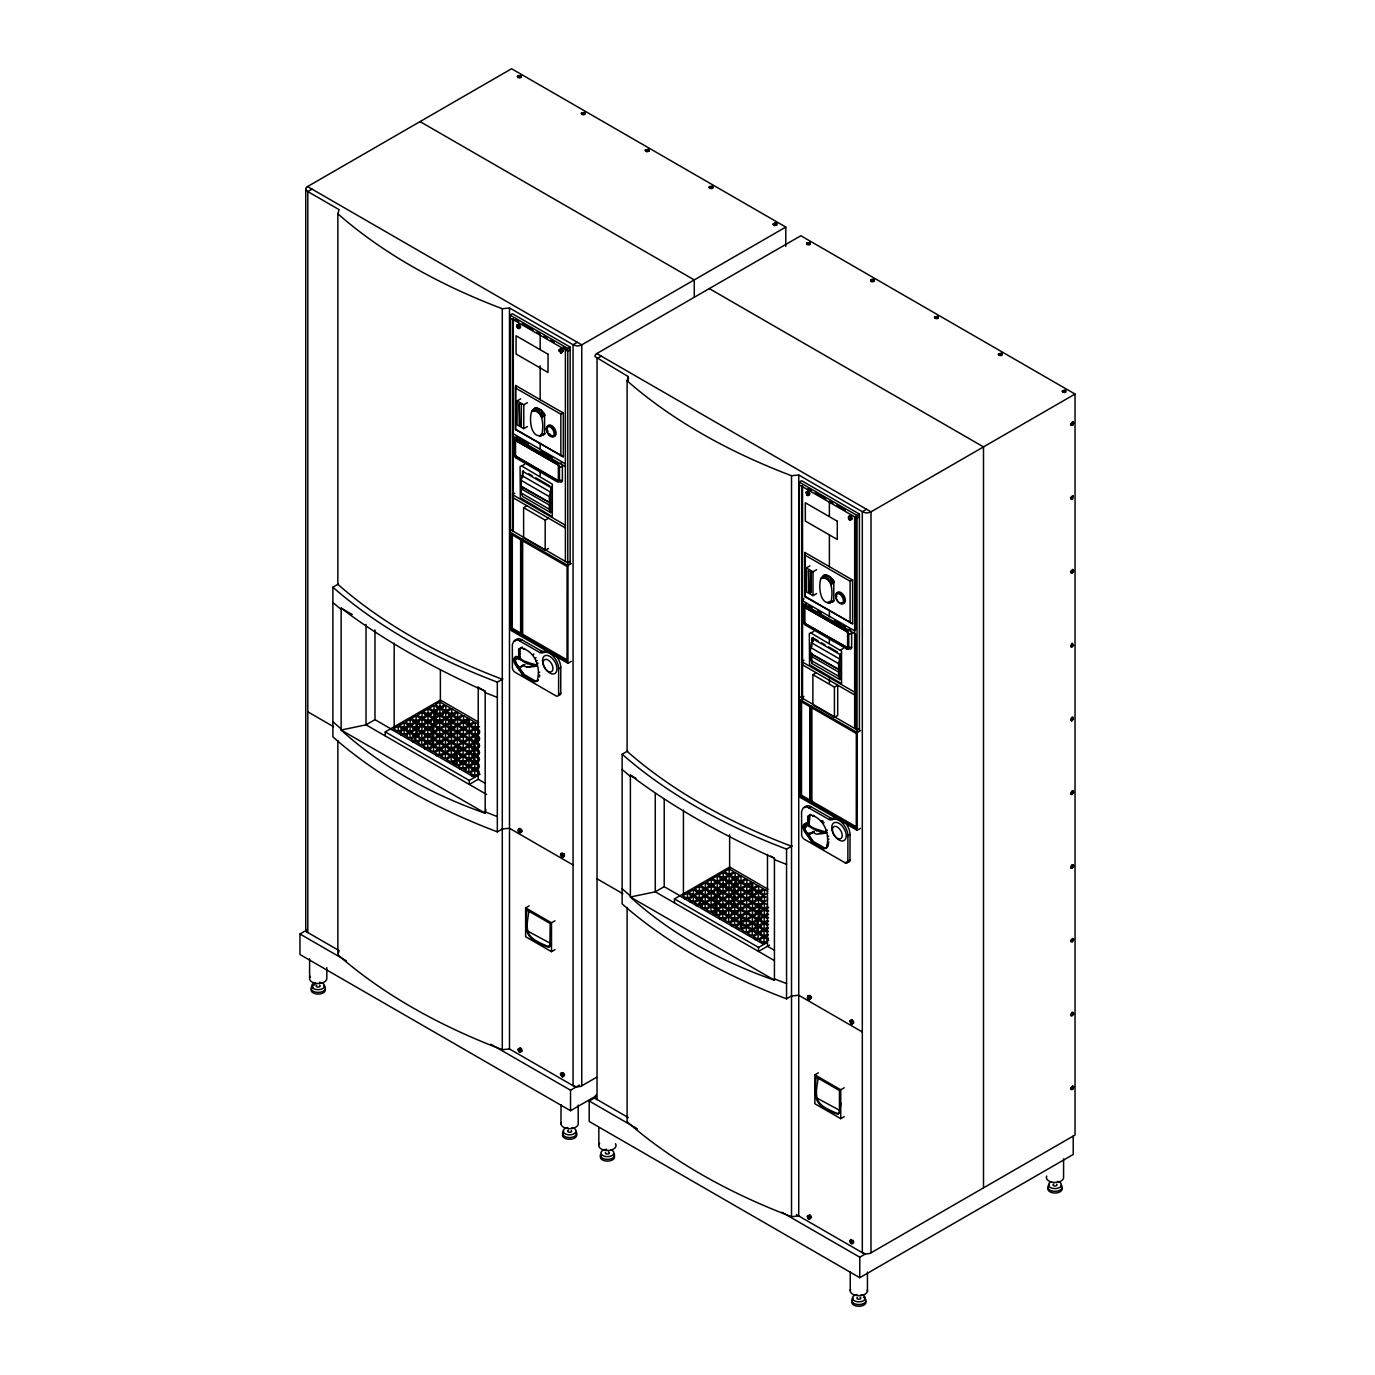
<?xml version="1.0" encoding="UTF-8"?>
<svg xmlns="http://www.w3.org/2000/svg" width="1375" height="1375" viewBox="0 0 1375 1375"><rect width="100%" height="100%" fill="white"/><g stroke="black" fill="none" stroke-linecap="round" stroke-linejoin="round"><path stroke-width="1.5" d="M510.159 532.125L510.108 629.922L567.927 663.3L571.278 661.375M511.002 628.925L511.036 534.153L567.084 566.5L567.033 661.289L511.002 628.925L512.256 628.203L512.308 533.414M567.927 663.3L567.978 565.503L510.022 532.194L510.022 315.098L512.394 313.723L570.161 347.084L570.161 564.18M799.391 699.119L799.339 796.916L857.175 830.294L860.527 828.369M800.233 795.919L800.284 701.13L801.539 700.408L801.487 795.197L800.233 795.919L856.281 828.283L857.536 827.544L811.886 801.195L810.631 801.917L810.631 707.111L811.886 706.389L811.886 801.195M856.281 828.283L856.333 733.494L857.587 732.772M857.175 830.294L857.227 732.497L799.253 699.188L799.253 482.092L801.642 480.717L859.409 514.061L859.409 731.173M515.522 388.025L515.642 385.498L563.355 413.05L563.355 456.809L515.522 429.619L515.522 388.025L560.862 414.202L563.355 413.05M804.753 555.002L804.891 552.492L852.603 580.027L852.603 623.803L804.753 596.612L804.753 555.002L850.111 581.195L852.603 580.027M529.1 910.68C524.837 933.316 526.453 937.578 548.058 946.43L549.089 946.687M818.331 1077.673C814.069 1100.309 815.702 1104.555 837.306 1113.423L838.32 1113.681M840.795 1102.853L839.884 1112.203M543.933 652.541A12.581 7.27 60 0 1 553.472 656.459A12.581 7.27 60 0 1 558.663 668.817L558.611 694.977A3.953 2.286 60 0 1 555.913 695.836L515.109 672.289A3.953 2.286 60 0 1 512.394 668.284L512.342 644.514L513.958 640.905A9.986 5.758 60 0 1 515.883 640.011L516.88 639.994A11.412 6.583 60 0 1 518.925 640.527L539.963 652.609L546.064 651.303A12.581 7.27 60 0 1 553.162 653.005M555.586 655.222A12.581 7.27 60 0 1 560.794 667.58L560.742 693.739A3.953 2.286 60 0 1 558.938 694.959M833.181 819.534A12.581 7.27 60 0 1 842.703 823.453A12.581 7.27 60 0 1 847.911 835.794L847.859 861.953A3.953 2.286 60 0 1 845.144 862.83L804.341 839.266A3.953 2.286 60 0 1 801.642 835.278L801.591 811.508L803.189 807.898A9.986 5.758 60 0 1 805.114 807.005L806.111 806.987A11.412 6.583 60 0 1 808.156 807.52L829.194 819.603L835.295 818.297A12.581 7.27 60 0 1 837.427 817.953M846.966 825.034A12.581 7.27 60 0 1 850.042 834.573L849.973 860.733A3.953 2.286 60 0 1 847.275 861.609L845.144 862.83M1070.678 424.961L1072.792 425.012L1073.634 422.83L1072.655 421.884L1070.523 424.033L1071.211 425.27L1071.503 423.173L1073.188 422.194M1071.898 499.331L1072.655 495.687L1070.523 497.819L1071.211 499.073L1071.503 496.977L1073.188 495.997L1072.792 498.816L1070.678 498.764M1070.678 572.567L1072.792 572.619L1073.634 570.436L1072.655 569.491L1070.523 571.622L1071.211 572.877L1071.503 570.78L1073.188 569.8M1073.48 645.356L1071.812 643.431L1070.678 646.37L1071.898 646.938L1073.48 645.356L1071.366 646.628M1071.366 720.431L1072.947 718.85L1071.812 717.234L1070.678 720.173L1071.898 720.741L1073.48 719.159L1072.655 717.097M1073.48 792.962L1073.188 791.209L1071.812 791.038L1070.678 793.977L1071.898 794.544L1073.48 792.962L1071.366 794.234M1073.48 866.766L1073.188 865.012L1071.812 864.841L1070.678 867.78L1071.898 868.347L1073.48 866.766L1070.678 867.78M1070.678 941.583L1072.947 940.259L1072.655 938.506L1070.523 940.637L1072.792 941.634L1073.634 939.452L1072.655 938.506M1073.48 1014.372L1073.188 1012.619L1071.812 1012.447L1070.678 1015.369L1071.898 1015.953L1073.48 1014.372L1070.678 1015.369M1070.678 1089.172L1072.792 1089.241L1073.634 1087.058L1072.655 1086.112L1070.523 1088.244L1071.211 1089.481L1071.503 1087.402L1073.188 1086.422M521.039 77.412L520.42 75.47L517.498 76.244L517.825 77.567L520.145 77.928L521.142 76.072M584.959 114.314L584.341 112.372L581.419 113.145L581.745 114.469L584.048 114.83L585.062 112.973M648.862 151.216L648.244 149.273L645.322 150.047L646.697 151.8L648.862 151.216L648.983 149.875M712.783 188.117L712.164 186.175L709.242 186.948L709.569 188.272L711.889 188.633L712.783 187.498L710.617 188.083L709.242 186.948M773.162 223.85L774.538 225.603L776.703 225.019L776.806 223.661L774.847 222.87L773.162 224.469L774.847 222.87M810.27 244.406L809.652 242.464L806.747 243.238L807.073 244.561L809.377 244.922L810.27 243.787L808.105 244.372L806.747 243.238M870.65 280.139L872.025 281.892L874.191 281.308L874.311 279.95L872.352 279.159L870.65 280.758L871.2 279.469M938.111 318.209L937.492 316.25L934.57 317.041L934.897 318.364L937.2 318.725L938.214 316.852M1002.014 355.111L1001.395 353.152L998.491 353.942L998.817 355.266L1001.12 355.627L1002.134 353.753M1066.055 390.655L1065.041 391.909L1062.394 390.844L1065.316 390.053L1065.041 392.528L1062.738 392.167L1062.394 390.844M1065.934 392.013L1064.095 390.483L1062.394 391.462M518.684 657.456L518.684 649.619L521.228 647.934C535.356 651.303 541.148 668.198 537.178 680.78L533.792 681.536L522.741 675.159L517.086 666.875A6.497 3.747 60 0 1 513.837 659.158A6.497 3.747 60 0 1 518.375 657.233L519.956 656.734L518.375 657.233M539.447 676.878L539.722 675.108L538.45 675.847M809.205 823.728L807.623 824.227A6.497 3.747 60 0 0 803.086 826.152A6.497 3.747 60 0 0 806.334 833.869L811.989 842.153L823.023 848.53L826.409 847.773C830.38 835.192 824.587 818.297 810.459 814.911L807.916 816.612L807.916 824.45L809.205 823.728L810.047 814.688M519.269 328.402L518.942 326.081L517.069 324.998L517.498 328.109L520.541 327.662M561.653 352.877L561.327 350.556L558.955 350.178L560.897 353.169L563.114 351.089L562.616 349.817L561.327 350.556M518.53 829.073L520.403 830.156L520.73 832.477L518.203 831.016L519.802 828.334M520.403 1049.778L519.956 1052.408L518.031 1049.417L519.802 1047.956L521.675 1049.039L520.403 1049.778L518.53 1048.695M560.914 853.548L562.788 854.631L563.114 856.952L560.588 855.491L562.186 852.809M561.859 1073.325L563.286 1075.542L562.358 1076.883L560.416 1073.892L563.131 1072.586L560.914 1073.17M808.5 495.378L808.173 493.075L806.3 491.992L806.747 495.103L808.5 495.378L809.961 493.608L808.672 494.347M850.902 519.853L850.575 517.533L848.702 516.45L849.131 519.578L852.173 519.114M807.761 996.067L810.133 998.439L809.205 999.762L807.434 998.009L807.761 996.067L809.978 995.466L811.422 997.7L809.205 999.762M807.761 1215.689L810.133 1218.061L809.205 1219.402L807.434 1217.631L807.761 1215.689L809.978 1215.105L811.422 1217.322L809.205 1219.402M852.036 1021.625L851.589 1024.237L849.664 1021.247L851.434 1019.803L853.308 1020.886L852.036 1021.625L850.163 1020.542M850.163 1240.164L852.036 1241.247L852.363 1243.567L849.836 1242.106L851.434 1239.425M485.925 809.273L485.186 813.192L481.181 811.817A550.98 392.494 -15.9 0 1 343.87 732.548L341.155 730.039L341.155 608.111L352.241 614.505M552.097 511.878L550.722 512.652L549.364 509.248L549.364 505.055L550.722 503.216L521.211 486.698L521.211 480.408L523.48 470.697M549.364 502.958L549.364 496.667L551.633 486.956M839.97 670.209L811.817 653.95L810.442 655.789L811.817 663.386L839.97 679.645L838.613 676.242L838.613 672.048L839.97 670.209L810.442 653.692L810.442 647.402L812.728 637.691M838.613 669.952L838.613 663.661L840.881 653.95M549.863 945.656L550.223 923.536L526.9 910.078C524.752 932.748 525.044 938.386 547.284 946.877L550.636 945.209L549.192 946.722M837.547 1114.128L839.214 1113.252L836.533 1113.87C814.275 1105.38 813.983 1099.742 816.148 1077.072L839.455 1090.53L839.455 1111.103L838.441 1113.698M305.869 929.345L305.783 929.655A5.173 2.991 0 0 0 305.886 930.669L307.811 932.542L307.811 191.572L305.886 189.698A5.173 2.991 0 0 1 305.783 188.684L306.35 187.567A7.339 4.228 0 0 1 307.312 186.708L511.586 68.75L785.795 227.064L785.795 246.4M502.288 679.267A571.914 330.189 0 0 1 337.855 584.341L337.855 213.795L339.109 209.636L307.811 191.572L312.022 189.131M337.855 213.795A571.914 330.189 0 0 0 502.288 308.722L509.489 308L509.489 1048.97L502.288 1049.692A571.914 330.189 0 0 1 337.855 954.766L339.109 950.606L305.147 931.012L299.956 934.003L299.956 954.508L570.522 1110.708L596.286 1095.841M627.103 380.789L628.341 376.63L595.117 356.692A5.173 2.991 0 0 1 595.031 355.678L595.598 354.561A7.339 4.228 0 0 1 596.561 353.702L800.834 235.744L1075.044 394.058L1075.044 1135.028L870.736 1252.969A7.339 4.228 0 0 1 869.241 1253.519L867.298 1253.845A5.173 2.991 0 0 1 865.562 1253.794L862.314 1252.677L862.314 511.706L798.738 474.994L791.519 475.716A571.914 330.189 0 0 1 627.103 380.789L627.103 751.334A571.914 330.189 0 0 0 791.519 846.261M513.992 441.031L514.645 439.003M803.241 608.025L803.894 605.498A3.558 2.062 60 0 1 804.753 604.278M521.933 666.067L524.184 664.572L521.847 666.325A4.812 2.767 60 0 1 517.739 665.913A4.812 2.767 60 0 1 515.47 660.172A4.812 2.767 60 0 1 518.925 658.952L520.214 658.23C525.491 664.641 551.152 665.311 527.02 667.202L522.913 665.311M523.205 665.328L523.119 665.586A4.812 2.767 60 0 1 520.919 666.359M811.181 833.061L811.095 833.319A4.812 2.767 60 0 1 806.97 832.906A4.812 2.767 60 0 1 804.702 827.166A4.812 2.767 60 0 1 808.173 825.945L809.445 825.206C814.722 831.634 840.383 832.305 816.269 834.195L812.9 832.253L811.181 833.061L814.172 831.514L812.9 832.253M812.453 832.322L812.367 832.58A4.812 2.767 60 0 1 809.205 832.906M515.522 429.619L515.642 385.498M804.753 596.612L804.891 552.492M516.364 439.622L557.116 463.152A3.386 1.959 60 0 1 559.47 466.795L559.47 480.82A3.386 1.959 60 0 1 557.116 481.748L516.364 458.219A3.386 1.959 60 0 1 513.992 454.575L513.992 440.55A3.386 1.959 60 0 1 516.364 439.622L517.138 437.542L528.292 443.988M805.595 606.616L846.364 630.145L849.166 629.234A3.558 2.062 60 0 1 851.641 633.067L851.641 647.797A3.558 2.062 60 0 1 849.166 648.759L846.364 648.742L805.595 625.212A3.386 1.959 60 0 1 803.241 621.569L803.241 607.544A3.386 1.959 60 0 1 805.595 606.616L806.369 604.519A3.558 2.062 60 0 0 805.509 604.209M1071.211 646.68L1072.655 643.294M1071.211 720.483L1071.503 718.386L1073.188 717.406M1071.211 794.286L1071.503 792.189L1073.188 791.209M1071.898 868.347L1071.503 865.992L1073.188 865.012M1071.898 942.15L1071.503 939.795L1073.188 938.816M1071.211 1015.678L1071.503 1013.598L1073.188 1012.619M519.956 656.734L519.956 648.88L522.5 647.195L521.228 647.934M514.938 641.438L516.072 639.684A9.986 5.758 60 0 1 517.997 638.791L518.994 638.773A11.412 6.583 60 0 1 521.039 639.306L542.077 651.389L546.064 651.303M513.992 454.094L514.645 452.719M803.241 621.087L803.894 619.712M531.627 411.709L534.634 408.375L536.8 407.997L541.028 409.956L544.569 414.098L544.569 434.242C530.973 441.753 528.791 419.478 531.627 411.709L534.634 408.375M541.458 435.566L541.853 434.878C543.452 427.505 544.156 409.527 532.039 411.022M820.875 578.703L823.883 575.352L826.048 574.991L830.259 576.95L833.8 581.092L833.8 601.236C820.222 608.747 818.022 586.455 820.875 578.703L823.883 575.352M830.706 602.559L831.102 601.872C832.7 594.498 833.405 576.52 821.27 578.016M1071.898 573.134L1073.48 571.553M1071.898 1089.756L1073.48 1088.175M804.512 807.727L805.32 806.678A9.986 5.758 60 0 1 807.245 805.784L808.242 805.767A11.412 6.583 60 0 1 810.288 806.3L831.325 818.366L835.295 818.297M516.364 458.219L517.138 457.067M805.595 625.212L806.369 624.061A3.558 2.062 60 0 1 805.509 623.391M522.569 477.52L522.569 471.23L550.722 487.489L550.722 512.652L522.569 496.409L521.211 492.989L521.211 488.795L522.569 486.956L550.722 503.216M517.498 76.862L519.183 75.883L521.142 76.691M581.419 113.764L583.103 112.784L585.062 113.575L582.794 114.28L581.419 113.145M645.322 150.666L647.023 149.686L648.983 150.477M709.242 187.567L709.775 186.295M806.747 243.856L807.28 242.584M934.57 317.659L936.255 316.68L938.214 317.47M998.491 354.561L1000.175 353.581L1002.134 354.372M532.658 410.764L535.288 408.1M821.889 577.758L824.536 575.077M533.139 410.73L535.803 408.066M822.37 577.723L825.034 575.059M534.084 410.678L536.8 407.997M823.333 577.672L826.048 574.991M535.391 410.97L538.175 408.323M824.639 577.964L827.423 575.3M536.405 681.502L538.45 680.058L537.178 680.78M536.748 411.503L539.602 408.873M825.98 578.497L828.85 575.867M538.089 412.534L541.028 409.956M827.337 579.528L830.259 576.95M539.395 413.755L542.403 411.228M828.644 580.731L831.634 578.222M540.358 414.906L543.4 412.448M829.606 581.9L832.648 579.442M540.839 415.491L543.916 413.067M830.07 582.484L833.147 580.061M541.458 416.47L544.569 414.098M830.706 583.464L833.8 581.092M541.853 417.622L544.981 415.302M831.102 584.616L834.23 582.295M517.498 76.244L518.873 77.378L521.039 76.794M645.322 150.047L646.697 151.181L648.862 150.597M517.069 324.998L518.341 324.259M516.57 325.703L517.842 324.964M517.997 325.136L519.286 324.397M516.742 326.941L518.014 326.202M518.942 326.081L520.214 325.342M519.441 327.353L520.712 326.614M517.997 328.402L519.286 327.662M518.495 328.694L519.784 327.955M559.453 349.473L560.725 348.734M558.955 350.178L560.227 349.439M773.489 225.173L776.703 225.019M560.398 349.611L561.67 348.872M559.127 351.416L560.416 350.677M577.294 342.272L573.066 344.712L509.489 308M561.825 351.828L563.114 351.089M510.022 315.098L567.789 348.442L570.161 347.084M560.897 353.169L562.169 352.43M570.161 349.834L567.789 351.209L510.022 317.848M785.795 227.064L581.487 345.005A7.339 4.228 0 0 1 579.992 345.555L578.067 345.881A5.173 2.991 0 0 1 576.314 345.83L573.066 344.712L573.066 1085.683L576.314 1086.8A5.173 2.991 0 0 0 578.067 1086.852L579.992 1086.525A7.339 4.228 0 0 0 581.487 1085.975L596.527 1077.312M527.381 426.577L523.772 428.656L517.086 424.806L517.086 400.933L520.695 398.853M519.217 403.562L519.905 424.222L521.331 425.855L519.217 424.634L519.217 403.562L522.036 404.405M601.27 356.125L597.042 358.566L597.042 1099.536L595.117 1097.662A5.173 2.991 0 0 1 595.031 1096.648L595.598 1095.531A7.339 4.228 0 0 1 596.011 1095.102M517.086 400.933L523.772 404.8L527.381 402.703M516.45 440.962L557.545 464.802A1.788 1.031 60 0 1 558.353 466.383L558.353 479.961A1.788 1.031 60 0 1 557.545 480.597L515.934 456.569A1.788 1.031 60 0 1 515.109 454.988L515.109 441.427A1.788 1.031 60 0 1 515.934 440.773L557.941 464.561A1.788 1.031 60 0 1 558.766 466.159L558.766 479.72A1.788 1.031 60 0 1 557.941 480.373L516.33 456.345A3.558 2.062 60 0 1 515.505 455.452M521.761 466.056L552.303 484.12L552.303 516.639L520.317 497.698L520.094 466.623L524.494 464.492M502.889 828.644L497.32 831.858A571.914 330.189 0 0 1 332.887 736.914L332.887 587.211L338.456 583.997M870.994 281.462L874.191 280.689L873.572 279.348M514.783 493.212L512.411 494.587L565.4 525.198M548.453 548.436L545.188 550.327L523.617 537.866L523.617 507.684L526.883 505.794M523.617 507.684L545.188 520.128L548.453 518.255M521.881 538.948L520.627 539.67L520.627 634.494L521.881 633.755L521.881 541.062M934.57 317.041L935.945 318.175L938.111 317.591M570.161 561.43L567.789 562.805L510.022 529.444M571.33 563.578L567.789 565.555L567.789 348.442M998.491 353.942L999.848 355.077L1002.014 354.492M522.655 634.202L521.4 634.941L521.4 540.117L522.655 539.395L522.655 634.202L566.466 659.502M392.442 729.747L374.98 719.658L366.025 724.831L341.155 730.039L485.186 813.192L485.186 691.264L477.795 687.002M519.561 640.836L521.692 639.616M518.994 648.88L521.452 647.419M518.684 649.619L519.956 648.88M518.684 652.025L519.956 651.286M523.342 649.155L524.614 648.416M518.684 654.483L519.956 653.744M385.241 735.917L385.241 731.895L440.378 700.064L478.741 722.219M398.234 726.12L393.525 728.836L398.234 731.569L402.944 728.836L398.234 726.12L398.234 730.142L401.363 731.947M404.198 722.683L399.489 725.398L404.198 728.114L408.908 725.398L404.198 722.683L404.198 726.705L401.053 728.509M410.145 719.245L405.436 721.961L410.145 724.677L414.855 721.961L410.145 719.245L410.145 723.25L407.017 725.072M416.109 715.808L411.4 718.523L416.109 721.239L420.819 718.523L416.109 715.808L416.109 719.812L412.981 721.634M422.073 712.353L417.364 715.086L422.073 717.802L426.783 715.086L422.073 712.353L422.073 716.375M428.037 708.916L423.328 711.631L428.037 714.347L432.747 711.631L428.037 708.916L428.037 712.938L424.892 714.742M434.002 705.478L429.292 708.194L434.002 710.909L438.711 708.194L434.002 705.478L434.002 709.483L437.13 711.305M439.966 702.041L435.256 704.756L439.966 707.472L444.675 704.756L439.966 702.041L439.966 706.045L443.094 707.867M806.3 491.992L807.589 491.253M805.802 492.697L807.091 491.958M807.245 492.13L808.517 491.391M808.173 493.075L809.462 492.336M436.82 707.867L439.966 706.045M806.747 495.103L808.019 494.364M807.245 495.395L808.517 494.656M807.744 495.687L809.016 494.948M532.658 654.827L533.93 654.087M404.113 729.523L399.403 732.239L404.113 734.955L408.822 732.239L404.113 729.523L404.113 733.545L400.984 735.35M410.077 726.086L405.367 728.802L410.077 731.517L414.786 728.802L410.077 726.086L410.077 730.091L406.931 731.912M416.041 722.648L411.331 725.364L416.041 728.08L420.75 725.364L416.041 722.648L416.041 726.653L419.186 728.475M417.295 721.909L422.005 719.194L426.714 721.909L422.005 724.642L417.295 721.909L417.295 725.931M427.969 715.756L423.259 718.472L427.969 721.188L432.678 718.472L427.969 715.756L427.969 719.778L431.097 721.583M433.916 712.319L429.206 715.034L433.916 717.75L438.625 715.034L433.916 712.319L433.916 716.323M435.17 711.597L439.88 708.881L444.589 711.597L439.88 714.312L435.17 711.597L435.17 715.602M445.844 705.427L441.134 708.159L445.844 710.875L450.553 708.159L445.844 705.427L445.844 709.448L442.698 711.253M539.963 652.609L542.077 651.389M517.086 666.875L518.358 666.136A6.497 3.747 60 0 1 516.192 656.322M541.2 652.953L543.314 651.733M517.395 667.322L518.684 666.6L524.013 674.42L535.064 680.797L537.677 680.78M542.695 652.884L544.809 651.664M412.895 728.475L416.041 726.653M424.823 721.583L427.969 719.778M436.752 714.708L439.88 712.886L443.025 714.708M518.152 668.233L519.423 667.494M534.806 658.419L536.078 657.68M523.652 665.259L524.941 664.52M518.925 658.952L527.003 663.609L528.275 662.888M332.887 587.211A571.914 330.189 0 0 0 497.32 682.138L502.889 678.923M414.717 735.642L410.008 732.927L405.298 735.642L410.008 738.358L414.717 735.642L414.717 739.664M415.972 729.489L411.262 732.205L415.972 734.92L420.681 732.205L415.972 729.489L415.972 733.494L412.827 735.316M417.209 728.75L421.919 726.034L426.628 728.75L421.919 731.483L417.209 728.75L417.209 732.772M432.592 725.312L427.883 722.597L423.173 725.312L427.883 728.028L432.592 725.312L432.592 729.334M433.847 719.159L429.137 721.875L433.847 724.591L438.556 721.875L433.847 719.159L433.847 723.164M435.102 718.438L439.811 715.722L444.52 718.438L439.811 721.153L435.102 718.438L435.102 722.442M450.484 715L445.775 712.267L441.066 715L445.775 717.716L450.484 715L450.484 719.005M451.739 708.83L447.03 711.545L451.739 714.261L456.448 711.545L451.739 708.83L451.739 712.852L448.594 714.656M519.028 669.814L520.3 669.075M535.923 661.152L537.195 660.413M527.02 667.202L531.97 666.119M520.627 672.341L521.898 671.602M424.755 728.423L427.883 726.619L431.028 728.423M436.666 721.548L439.811 719.727L442.956 721.548M536.852 663.902L538.123 663.162M521.589 673.87L522.861 673.131M527.003 663.609L535.992 665.809L537.264 665.07M415.886 736.312L411.177 739.045L415.886 741.761L420.595 739.045L415.886 736.312L415.886 740.334L419.031 742.156M421.85 732.875L417.141 735.591L421.85 738.323L426.559 735.591L421.85 732.875L421.85 736.897M432.523 732.153L427.814 729.438L423.105 732.153L427.814 734.869L432.523 732.153L432.523 736.175M433.778 726L429.069 728.716L433.778 731.431L438.488 728.716L433.778 726L433.778 730.005M439.742 722.562L435.033 725.278L439.742 727.994L444.452 725.278L439.742 722.562L439.742 726.567L436.597 728.389M450.398 721.823L445.689 719.108L440.98 721.823L445.689 724.556L450.398 721.823L450.398 725.845M451.653 715.67L446.944 718.386L451.653 721.102L456.362 718.386L451.653 715.67L451.653 719.692L448.525 721.497M457.617 712.233L452.908 714.948L457.617 717.664L462.327 714.948L457.617 712.233L457.617 716.238M522.741 675.159L524.013 674.42M412.758 742.156L415.886 740.334M424.669 735.264L427.814 733.459L430.959 735.264M421.781 739.716L417.072 742.431L421.781 745.164L426.491 742.431L421.781 739.716L421.781 743.738M432.455 738.994L427.745 736.278L423.036 738.994L427.745 741.709L432.455 738.994L432.455 743.016M433.692 732.841L428.983 735.556L433.692 738.272L438.402 735.556L433.692 732.841L433.692 736.845M439.656 729.403L434.947 732.119L439.656 734.834L444.366 732.119L439.656 729.403L439.656 733.408L436.528 735.23M450.33 728.664L445.62 725.948L440.911 728.664L445.62 731.397L450.33 728.664L450.33 732.686M451.584 722.511L446.875 725.227L451.584 727.942L456.294 725.227L451.584 722.511L451.584 726.533L454.73 728.337M457.548 719.073L452.839 721.789L457.548 724.505L462.258 721.789L457.548 719.073L457.548 723.078M468.205 718.352L463.512 715.636L458.803 718.352L463.512 721.067L468.205 718.352L468.205 722.356M538.45 672.908L539.722 672.169M424.6 742.105L427.745 740.3L430.873 742.105M448.439 728.337L451.584 726.533M533.792 681.536L535.064 680.797M427.659 743.119L422.95 745.834L427.659 748.55L432.369 745.834L427.659 743.119L427.659 747.141L424.531 748.945M433.623 739.681L428.914 742.397L433.623 745.112L438.333 742.397L433.623 739.681L433.623 743.686M439.587 736.227L434.878 738.959L439.587 741.675L444.297 738.959L439.587 736.227L439.587 740.248L436.442 742.07M445.552 732.789L440.842 735.505L445.552 738.237L450.261 735.505L445.552 732.789L445.552 736.811M451.516 729.352L446.806 732.067L451.516 734.783L456.225 732.067L451.516 729.352L451.516 733.373L448.37 735.178M457.463 725.914L452.753 728.63L457.463 731.345L462.172 728.63L457.463 725.914L457.463 729.919M463.427 722.477L458.717 725.192L463.427 727.908L468.136 725.192L463.427 722.477L463.427 726.481L466.572 728.303M469.391 719.022L464.681 721.738L469.391 724.47L474.1 721.738L469.391 719.022L469.391 723.044M535.012 681.845L536.284 681.106M558.663 668.817L560.794 667.58M433.555 746.522L428.845 749.238L433.555 751.953L438.264 749.238L433.555 746.522L433.555 750.527M439.519 743.067L434.809 745.8L439.519 748.516L444.228 745.8L439.519 743.067L439.519 747.089L436.373 748.911M445.466 739.63L440.756 742.345L445.466 745.078L450.175 742.345L445.466 739.63L445.466 743.652M451.43 736.192L446.72 738.908L451.43 741.623L456.139 738.908L451.43 736.192L451.43 740.214L448.302 742.019M457.394 732.755L452.684 735.47L457.394 738.186L462.103 735.47L457.394 732.755L457.394 736.759M463.358 729.3L458.648 732.033L463.358 734.748L468.067 732.033L463.358 729.3L463.358 733.322L460.212 735.144M469.322 725.862L464.613 728.578L469.322 731.311L474.031 728.578L469.322 725.862L469.322 729.884M478.414 724.23L475.269 722.425L470.559 725.141L475.269 727.856L478.414 726.052M472.141 728.252L475.269 726.447L478.414 728.252M439.433 749.908L434.723 752.641L439.433 755.356L444.142 752.641L439.433 749.908L439.433 753.93L436.305 755.734M445.397 746.47L440.687 749.186L445.397 751.919L450.106 749.186L445.397 746.47L445.397 750.492M451.361 743.033L446.652 745.748L451.361 748.464L456.07 745.748L451.361 743.033L451.361 747.055L448.216 748.859M457.325 739.595L452.616 742.311L457.325 745.027L462.034 742.311L457.325 739.595L457.325 743.6M463.289 736.141L458.58 738.873L463.289 741.589L467.981 738.873L463.289 736.141L463.289 740.163L460.144 741.984M469.236 732.703L464.527 735.419L469.236 738.152L473.945 735.419L469.236 732.703L469.236 736.725M475.2 729.266L470.491 731.981L475.2 734.697L479.909 731.981L475.2 729.266L475.2 733.288L472.055 735.092M479.6 726.722L476.455 728.544L479.6 730.348M848.702 516.45L849.973 515.728M848.203 517.172L850.919 515.866M848.375 518.409L849.647 517.67M850.575 517.533L851.847 516.794M866.542 509.266L862.314 511.706L865.562 512.823A5.173 2.991 0 0 0 867.298 512.875L869.241 512.548A7.339 4.228 0 0 0 870.736 511.998L1075.044 394.058M849.131 519.578L850.42 518.839M445.328 753.311L440.619 756.027L445.328 758.759L450.037 756.027L445.328 753.311L445.328 757.333M456.002 752.589L451.292 749.873L446.583 752.589L451.292 755.305L456.002 752.589L456.002 756.611M457.239 746.436L452.53 749.152L457.239 751.867L461.948 749.152L457.239 746.436L457.239 750.441M458.494 745.714L463.203 742.981L467.913 745.714L463.203 748.43L458.494 745.714L458.494 749.719M473.877 742.259L469.167 739.544L464.458 742.259L469.167 744.992L473.877 742.259L473.877 746.281M475.131 736.106L470.422 738.822L475.131 741.538L479.841 738.822L475.131 736.106L475.131 740.128L471.986 741.933M476.386 739.406L476.386 735.384L479.514 733.562M849.63 519.87L850.919 519.131M851.073 518.822L852.345 518.083M799.253 482.092L857.038 515.436L859.409 514.061M850.128 520.163L851.417 519.423M859.409 516.828L857.038 518.203L799.253 484.842M460.075 748.825L463.203 747.003L463.203 742.981M558.663 694.203L560.794 692.983M455.916 759.43L451.206 756.714L446.497 759.43L451.206 762.145L455.916 759.43L455.916 763.452M457.17 753.277L452.461 755.992L457.17 758.708L461.88 755.992L457.17 753.277L457.17 757.281M463.134 749.822L458.425 752.555L463.134 755.27L467.844 752.555L463.134 749.822L463.134 753.844L459.989 755.648M473.808 749.1L469.098 746.384L464.389 749.1L469.098 751.833L473.808 749.1L473.808 753.122M475.045 742.947L470.336 745.662L475.045 748.378L479.755 745.662L475.045 742.947L475.045 746.969L478.191 748.773M479.445 740.403L476.3 742.225L479.445 744.03M471.917 748.773L475.045 746.969M457.102 760.117L452.392 762.833L457.102 765.548L461.811 762.833L457.102 760.117L457.102 764.122M463.048 756.663L458.356 759.395L463.048 762.111L467.758 759.395L463.048 756.663L463.048 760.684L459.92 762.489M473.722 755.941L469.012 753.225L464.303 755.941L469.012 758.673L473.722 755.941L473.722 759.963M474.977 749.788L470.267 752.503L474.977 755.219L479.686 752.503L474.977 749.788L474.977 753.809L471.831 755.614M479.377 747.244L476.231 749.066L479.377 750.87M462.98 763.503L458.27 766.236L462.98 768.952L467.689 766.236L462.98 763.503L462.98 767.525L466.125 769.33M468.944 760.066L464.234 762.781L468.944 765.497L473.653 762.781L468.944 760.066L468.944 764.087M474.908 756.628L470.198 759.344L474.908 762.059L479.617 759.344L474.908 756.628L474.908 760.633L471.763 762.455M479.291 754.084L476.163 755.906L479.291 757.711M816.63 593.57L813.003 595.65L806.317 591.8L806.317 567.927L809.944 565.847M459.834 769.33L462.98 767.525M808.448 570.556L809.136 591.216L811.267 592.453L811.267 571.381L808.448 570.556L808.448 591.611L811.267 592.453M468.875 766.906L464.166 769.622L468.875 772.337L473.584 769.622L468.875 766.906L468.875 770.928M474.822 763.469L470.112 766.184L474.822 768.9L479.531 766.184L474.822 763.469L474.822 767.473L471.694 769.295M479.222 760.925L476.077 762.747L479.222 764.552M806.317 567.927L813.003 571.794L816.63 569.697M474.753 770.309L470.044 773.025L474.753 775.741L479.462 773.025L474.753 770.309L474.753 774.314L471.608 776.136M479.153 767.766L476.008 769.587L479.153 771.392M385.241 731.895L469.288 780.433L480.064 774.211M478.483 779.144L469.288 784.438L469.288 780.433M804.014 598.898L801.642 600.256L854.648 630.867M805.698 607.956L846.794 631.795A1.788 1.031 60 0 1 847.602 633.377L847.602 646.938A1.788 1.031 60 0 1 846.794 647.591L805.166 623.562A1.788 1.031 60 0 1 804.358 621.981L804.358 608.403A1.788 1.031 60 0 1 805.166 607.767L847.189 631.555A1.788 1.031 60 0 1 847.567 632.036M805.698 623.975L847.189 647.367A1.788 1.031 60 0 0 847.567 647.333M811.009 633.05L841.534 651.114L841.534 683.633L809.548 664.692L809.325 633.617L813.725 631.486M811.817 646.611L811.817 638.223L813.175 637.433L813.175 641.627M792.12 995.62L786.552 998.834A571.914 330.189 0 0 1 622.136 903.908L622.136 754.205L627.705 750.991M804.014 660.206L801.642 661.581L854.648 692.192M518.031 829.778L519.303 829.039M519.458 829.211L521.675 829.417L520.403 830.156M518.203 831.016L519.475 830.277M518.959 832.202L520.248 831.462M519.458 832.494L520.747 831.755M520.902 831.445L522.173 830.706M519.956 832.769L522.002 831.738M840.469 650.066L843.202 648.502M811.817 638.223L839.97 654.483L841.328 653.692M812.866 674.678L834.419 687.122L837.702 685.248L837.702 715.43L834.419 717.32L812.866 704.859L812.866 674.678L816.131 672.788M804.014 696.438L801.642 697.812L801.642 486.217M811.113 705.942L809.858 706.664L809.858 801.47L811.113 800.748L811.113 708.056M560.416 854.253L561.688 853.514M561.859 853.686L564.059 853.892L564.558 855.181L563.286 855.92M560.588 855.491L561.859 854.752M562.788 854.631L564.059 853.892M561.361 856.677L562.633 855.938M561.859 856.952L563.131 856.23M562.358 857.244L564.386 856.213M554.984 949.661L551.495 951.672L525.628 936.736L525.628 907.861L529.117 905.85M859.409 728.423L857.038 729.798L799.253 696.438M860.578 730.572L857.038 732.548L857.038 515.436M526.9 930.652L550.997 943.662L550.223 944.109M525.628 907.861L551.495 922.797L554.984 920.786M679.92 895.727L664.211 886.652L655.273 891.825L630.386 897.016L630.386 775.105L635.938 778.302M808.809 807.83L810.923 806.592M808.242 815.873L810.683 814.412M807.916 816.612L809.205 815.873M812.591 816.148L813.862 815.409M807.916 819.019L809.205 818.28M807.916 821.459L809.205 820.737M674.472 902.911L674.472 898.889L729.627 867.058L767.989 889.212M687.466 893.114L682.756 895.83L687.466 898.562L692.175 895.83L687.466 893.114L687.466 897.136L684.338 898.941M693.43 889.677L688.72 892.392L693.43 895.108L698.139 892.392L693.43 889.677L693.43 893.698L690.302 895.503M699.394 886.239L694.684 888.955L699.394 891.67L704.103 888.955L699.394 886.239L699.394 890.244L696.248 892.066M705.358 882.784L700.648 885.517L705.358 888.233L710.067 885.517L705.358 882.784L705.358 886.806M711.322 879.347L706.612 882.063L711.322 884.795L716.031 882.063L711.322 879.347L711.322 883.369L714.45 885.173M717.269 875.909L712.559 878.625L717.269 881.341L721.978 878.625L717.269 875.909L717.269 879.931M723.233 872.472L718.523 875.188L723.233 877.903L727.942 875.188L723.233 872.472L723.233 876.477L720.105 878.298M729.197 869.034L724.487 871.75L729.197 874.466L733.906 871.75L729.197 869.034L729.197 873.039M708.177 885.173L711.322 883.369M821.081 821.047L823.161 821.081L821.889 821.82M693.361 896.517L688.652 899.233L693.361 901.948L698.07 899.233L693.361 896.517L693.361 900.539L690.216 902.344M699.325 893.08L694.616 895.795L699.325 898.511L704.034 895.795L699.325 893.08L699.325 897.084L702.453 898.906M705.272 889.625L700.562 892.358L705.272 895.073L709.981 892.358L705.272 889.625L705.272 893.647M711.236 886.188L706.527 888.903L711.236 891.636L715.945 888.903L711.236 886.188L711.236 890.209L708.108 892.014M717.2 882.75L712.491 885.466L717.2 888.181L721.909 885.466L717.2 882.75L717.2 886.772M723.164 879.312L718.455 882.028L723.164 884.744L727.873 882.028L723.164 879.312L723.164 883.317L726.309 885.139M729.128 875.858L724.419 878.591L729.128 881.306L733.837 878.591L729.128 875.858L729.128 879.88L725.983 881.702M735.092 872.42L730.383 875.136L735.092 877.869L739.802 875.136L735.092 872.42L735.092 876.442L738.22 878.247M822.886 823.316L824.158 822.577M829.194 819.603L831.325 818.366M806.334 833.869L807.606 833.13L813.261 841.414L824.295 847.791L826.908 847.756L825.636 848.495M830.431 819.947L832.562 818.727M806.644 834.316L807.916 833.577M831.927 819.878L834.058 818.658M696.18 898.906L699.325 897.084M720.019 885.139L723.164 883.317M731.947 878.247L735.092 876.442M812.161 832.288L813.433 831.566M807.383 835.227L808.655 834.487M808.173 825.945L816.252 830.603L817.523 829.881M622.136 754.205A571.914 330.189 0 0 0 786.552 849.131L792.12 845.917M808.277 836.791L809.548 836.069M699.239 899.92L694.53 902.636L699.239 905.352L703.948 902.636L699.239 899.92L699.239 903.925L696.111 905.747M700.494 899.198L705.203 896.466L709.913 899.198L705.203 901.914L700.494 899.198L700.494 903.203M715.877 895.744L711.167 893.028L706.458 895.744L711.167 898.477L715.877 895.744L715.877 899.766M717.131 889.591L712.422 892.306L717.131 895.022L721.841 892.306L717.131 889.591L717.131 893.612M718.386 888.869L723.095 886.153L727.805 888.869L723.095 891.584L718.386 888.869L718.386 892.873M733.752 885.431L729.042 882.698L724.333 885.431L729.042 888.147L733.752 885.431L733.752 889.436M735.006 879.261L730.297 881.977L735.006 884.709L739.716 881.977L735.006 879.261L735.006 883.283L738.152 885.088M736.261 878.539L740.97 875.823L745.68 878.539L740.97 881.255L736.261 878.539L736.261 882.561M809.875 839.334L811.147 838.595M719.95 891.98L723.095 890.158L723.095 886.153M725.914 888.542L729.042 886.72L729.042 882.698M731.878 885.088L735.006 883.283M826.083 830.895L827.355 830.156M810.837 840.847L812.109 840.125M816.252 830.603L825.223 832.803L826.495 832.064M705.134 903.306L700.425 906.039L705.134 908.755L709.844 906.039L705.134 903.306L705.134 907.328M715.808 902.584L711.098 899.869L706.389 902.584L711.098 905.3L715.808 902.584L715.808 906.606M717.045 896.431L712.336 899.147L717.045 901.863L721.755 899.147L717.045 896.431L717.045 900.453M723.009 892.994L718.3 895.709L723.009 898.425L727.719 895.709L723.009 892.994L723.009 896.998L719.881 898.82M733.683 892.272L728.973 889.539L724.264 892.272L728.973 894.988L733.683 892.272L733.683 896.277M734.938 886.102L730.228 888.817L734.938 891.55L739.647 888.817L734.938 886.102L734.938 890.123L738.083 891.928M740.902 882.664L736.192 885.38L740.902 888.095L745.611 885.38L740.902 882.664L740.902 886.686M751.575 881.942L746.866 879.227L742.156 881.942L746.866 884.658L751.575 881.942L751.575 885.964M811.989 842.153L813.261 841.414M731.792 891.928L734.938 890.123M827.475 836.825L828.747 836.103M715.722 909.425L711.013 906.709L706.303 909.425L711.013 912.141L715.722 909.425L715.722 913.447M716.977 903.272L712.267 905.987L716.977 908.703L721.686 905.987L716.977 903.272L716.977 907.277M722.941 899.834L718.231 902.55L722.941 905.266L727.65 902.55L722.941 899.834L722.941 903.839L726.086 905.661M733.614 899.112L728.905 896.38L724.195 899.112L728.905 901.828L733.614 899.112L733.614 903.117M734.869 892.942L730.159 895.658L734.869 898.391L739.578 895.658L734.869 892.942L734.869 896.964L737.997 898.769M740.816 889.505L736.106 892.22L740.816 894.936L745.525 892.22L740.816 889.505L740.816 893.527M751.489 888.783L746.78 886.067L742.07 888.783L746.78 891.498L751.489 888.783L751.489 892.788M752.744 882.612L748.034 885.345L752.744 888.061L757.453 885.345L752.744 882.612L752.744 886.634M827.698 839.884L828.97 839.163M827.698 842.841L828.97 842.102M719.795 905.661L722.941 903.839M731.723 898.769L734.869 896.964M827.406 844.611L828.678 843.872M716.908 910.112L712.198 912.828L716.908 915.544L721.617 912.828L716.908 910.112L716.908 914.117M722.872 906.675L718.162 909.391L722.872 912.106L727.581 909.391L722.872 906.675L722.872 910.68L726 912.502M728.819 903.22L724.109 905.953L728.819 908.669L733.528 905.953L728.819 903.22L728.819 907.242M734.783 899.783L730.073 902.498L734.783 905.214L739.492 902.498L734.783 899.783L734.783 903.805L731.655 905.609M740.747 896.345L736.038 899.061L740.747 901.777L745.456 899.061L740.747 896.345L740.747 900.35M746.711 892.908L742.002 895.623L746.711 898.339L751.42 895.623L746.711 892.908L746.711 896.913L749.856 898.734M752.675 889.453L747.966 892.186L752.675 894.902L757.384 892.186L752.675 889.453L752.675 893.475M758.639 886.016L753.93 888.731L758.639 891.464L763.348 888.731L758.639 886.016L758.639 890.038L761.767 891.842M823.023 848.53L824.295 847.791M826.994 846.261L828.266 845.522L826.409 847.773M824.261 848.839L825.533 848.1M847.911 835.794L850.042 834.573M719.727 912.502L722.872 910.68M755.494 891.842L758.639 890.038M722.786 913.516L718.077 916.231L722.786 918.947L727.495 916.231L722.786 913.516L722.786 917.52L719.658 919.342M728.75 910.061L724.041 912.794L728.75 915.509L733.459 912.794L728.75 910.061L728.75 914.083M734.714 906.623L730.005 909.339L734.714 912.055L739.423 909.339L734.714 906.623L734.714 910.645L737.859 912.45M740.678 903.186L735.969 905.902L740.678 908.617L745.388 905.902L740.678 903.186L740.678 907.191M746.642 899.748L741.933 902.464L746.642 905.18L751.352 902.464L746.642 899.748L746.642 903.753M752.589 896.294L747.88 899.027L752.589 901.742L757.298 899.027L752.589 896.294L752.589 900.316M758.553 892.856L753.844 895.572L758.553 898.305L763.262 895.572L758.553 892.856L758.553 896.878L755.425 898.683M767.663 891.223L764.517 889.419L759.808 892.134L764.517 894.85L767.663 893.045M731.569 912.45L734.714 910.645M728.681 916.902L723.972 919.617L728.681 922.35L733.391 919.617L728.681 916.902L728.681 920.923M734.645 913.464L729.936 916.18L734.645 918.895L739.355 916.18L734.645 913.464L734.645 917.486L731.5 919.291M740.592 910.027L735.883 912.742L740.592 915.458L745.302 912.742L740.592 910.027L740.592 914.031M746.556 906.589L741.847 909.305L746.556 912.02L751.266 909.305L746.556 906.589L746.556 910.594M752.52 903.134L747.811 905.867L752.52 908.583L757.23 905.867L752.52 903.134L752.52 907.156M758.484 899.697L753.775 902.412L758.484 905.128L763.194 902.412L758.484 899.697L758.484 903.719L761.63 905.523M767.577 898.064L764.448 896.259L759.739 898.975L764.448 901.691L767.577 899.886M755.339 905.523L758.484 903.719M734.559 920.305L729.85 923.02L734.559 925.736L739.269 923.02L734.559 920.305L734.559 924.327L731.431 926.131M740.523 916.867L735.814 919.583L740.523 922.298L745.233 919.583L740.523 916.867L740.523 920.872M741.778 916.145L746.487 913.43L751.197 916.145L746.487 918.861L741.778 916.145L741.778 920.15M752.452 909.975L747.742 912.708L752.452 915.423L757.161 912.708L752.452 909.975L752.452 913.997M758.416 906.538L753.706 909.253L758.416 911.969L763.125 909.253L758.416 906.538L758.416 910.559L755.27 912.364M759.653 909.837L759.653 905.816L764.363 903.1L767.508 904.905M518.031 1049.417L519.303 1048.678M519.458 1048.85L520.747 1048.111M518.203 1050.638L519.475 1049.916M767.508 906.727L764.363 908.531L759.653 905.816M847.911 861.197L850.042 859.977M518.959 1051.823L520.248 1051.084M740.455 923.708L735.745 926.423L740.455 929.139L745.164 926.423L740.455 923.708L740.455 927.712M741.709 922.986L746.419 920.27L751.128 922.986L746.419 925.702L741.709 922.986L741.709 926.991M757.075 919.531L752.366 916.816L747.656 919.531L752.366 922.264L757.075 919.531L757.075 923.553M758.33 913.378L753.62 916.094L758.33 918.809L763.039 916.094L758.33 913.378L758.33 917.4L761.475 919.205M759.584 916.678L759.584 912.656L764.294 909.941L767.439 911.745M768.694 907.397L765.548 909.219L768.694 911.023M520.902 1051.067L522.173 1050.328M519.458 1052.116L520.747 1051.377M519.956 1052.408L522.002 1051.359M755.202 919.205L758.33 917.4M767.439 913.567L764.294 915.372L759.584 912.656M746.333 927.094L741.623 929.827L746.333 932.542L751.042 929.827L746.333 927.094L746.333 931.116M757.006 926.372L752.297 923.656L747.587 926.372L752.297 929.105L757.006 926.372L757.006 930.394M758.261 920.219L753.552 922.934L758.261 925.65L762.97 922.934L758.261 920.219L758.261 924.241L761.406 926.045M767.353 918.586L764.225 916.781L759.516 919.497L764.225 922.212L767.353 920.408M768.608 914.237L765.48 916.059L768.608 917.864M755.116 926.045L758.261 924.241M752.228 930.497L747.519 933.213L752.228 935.945L756.938 933.213L752.228 930.497L752.228 934.519M758.192 927.059L753.483 929.775L758.192 932.491L762.902 929.775L758.192 927.059L758.192 931.081L755.047 932.886M767.284 925.427L764.139 923.622L759.43 926.338L764.139 929.053L767.284 927.248M768.539 921.078L765.394 922.9L768.539 924.705M758.106 933.9L753.397 936.616L758.106 939.331L762.816 936.616L758.106 933.9L758.106 937.922L754.978 939.727M767.216 932.267L764.07 930.462L759.361 933.178L764.07 935.894L767.216 934.089M768.47 927.919L765.325 929.741L768.47 931.545M764.002 937.303L759.292 940.019L764.002 942.734L768.711 940.019L764.002 937.303L764.002 941.308M768.384 934.759L765.256 936.581L768.384 938.386M674.472 898.889L758.519 947.427L767.456 942.27M769.553 945.072L758.519 951.431L758.519 947.427M560.416 1073.892L561.688 1073.153M560.588 1075.112L561.859 1074.373M562.788 1074.253L564.059 1073.514L564.558 1074.803L563.286 1075.542M561.859 1076.591L563.131 1075.852M562.358 1076.883L564.386 1075.834M490.841 1044.209L570.522 1090.22L579.442 1085.064M1073.222 1136.025L1073.222 1154.467L859.77 1277.702L589.205 1121.484L589.205 1100.997L594.395 1097.989L628.341 1117.6M808.706 996.205L809.978 995.466M807.434 998.009L808.723 997.27M809.634 997.15L810.923 996.411M808.208 999.195L809.48 998.456M810.133 998.439L811.422 997.7M808.706 999.47L809.978 998.731M849.664 1021.247L850.936 1020.508M851.091 1020.68L852.363 1019.941M850.592 1023.67L851.864 1022.931M852.534 1022.897L853.806 1022.175M851.091 1023.945L852.363 1023.206M851.589 1024.237L853.634 1023.206M844.233 1116.655L840.744 1118.666L814.859 1103.73L814.859 1074.855L818.366 1072.844M816.148 1097.645L840.228 1110.656L839.455 1111.103M814.859 1074.855L840.744 1089.791L844.233 1087.78M807.263 1216.411L808.552 1215.672M808.706 1215.844L809.978 1215.105M809.634 1216.772L810.923 1216.033M808.208 1218.817L809.48 1218.078M810.133 1218.061L811.422 1217.322M808.706 1219.109L809.978 1218.37M849.664 1240.869L850.936 1240.147M851.091 1240.319L853.308 1240.508L852.036 1241.247M850.592 1243.292L851.864 1242.553M852.534 1242.536L853.806 1241.797M851.091 1243.584L852.363 1242.845M851.589 1243.877L853.634 1242.828M781.928 1212.269L859.77 1257.214L864.961 1254.206L796.4 1214.623M870.977 1252.831L871.011 511.844L596.802 353.547M548.298 947.134L549.983 946.258M827.337 602.594L830.259 601.287M539.395 435.909L543.916 434.517M828.644 602.903L833.147 601.511M541.853 434.878L544.981 433.52M831.102 601.872L834.23 600.514M540.358 435.858L543.4 434.552M829.606 602.834L832.648 601.545M559.47 467.277L562.409 466.589M848.719 634.27L851.641 633.566M502.288 828.987L509.489 828.266L573.066 864.978M791.519 995.981L798.738 995.259L862.314 1031.972M627.103 907.466L627.103 1121.759A571.914 330.189 0 0 0 791.519 1216.686L798.738 1215.964L798.738 474.994M819.38 833.284L826.736 832.614M559.47 480.339L562.409 480.305M848.719 647.333L851.641 647.281M521.211 486.698L522.569 486.956M810.442 653.692L811.817 653.95M541.028 434.294L542.403 434.603M774.434 980.186L770.43 978.811A550.98 392.494 -15.9 0 1 633.119 899.542L630.386 897.016L774.434 980.186L774.434 858.258L770.739 856.127M806.094 607.733L805.561 607.527A1.788 1.031 60 0 0 804.753 608.18L804.753 621.741A1.788 1.031 60 0 0 805.561 623.339L806.094 623.752M485.186 692.639L497.32 697.417M774.434 859.633L786.552 864.394M485.186 811.852L497.32 816.612M774.434 978.845L786.552 983.606M485.186 691.264L481.181 689.477A550.98 219.845 12.1 0 1 343.87 610.208L341.155 608.111M774.434 858.258L770.43 856.47A550.98 219.845 12.1 0 1 633.119 777.202L630.386 775.105M1073.634 422.83L1072.655 421.884M1072.792 425.012L1071.898 425.528M420.062 121.602L694.272 279.916L694.272 297.086M709.294 288.595L983.503 446.909L983.503 1187.88M1073.634 570.436L1072.655 569.491M307.553 186.553L581.763 344.867L581.763 1085.838M515.075 319.756L518.667 321.819M522.242 323.881L532.984 330.086M536.559 332.148L540.152 334.228L540.152 348.992M543.641 336.239L547.112 338.25M550.602 340.261L554.091 342.272M562.805 347.308L566.294 349.319M807.898 488.812L811.491 490.875M815.066 492.938L825.808 499.142M832.872 503.233L829.383 501.205L829.383 515.986M836.361 505.244L845.075 510.262M1070.678 646.37L1071.898 646.938M1070.678 720.173L1071.898 720.741M515.642 429.275L563.355 456.809M804.891 596.269L852.603 623.803M512.411 433.28L565.4 463.873M541.32 451.498L552.475 457.944M808.225 605.602L811.955 607.75M817.541 610.964L821.253 613.113M834.281 620.641L845.436 627.086M512.411 436.03L565.4 466.623M801.642 603.023L854.648 633.617M528.756 473.756L532.28 475.784M535.803 477.812L549.88 485.942M814.481 638.705L818.005 640.75M821.528 642.778L825.034 644.806M828.558 646.834L837.358 651.922M1073.634 791.845L1072.655 790.9M522.122 475.681L550.275 491.941M811.353 642.675L839.523 658.934M1070.678 793.977L1071.898 794.544M521.211 480.408L549.364 496.667M810.442 647.402L838.613 663.661M521.211 488.795L549.364 505.055M810.442 655.789L838.613 672.048M521.211 492.989L549.364 509.248M810.442 659.983L838.613 676.242M512.411 497.355L565.4 527.948M801.642 664.348L854.648 694.942M800.284 701.13L856.333 733.494M1073.634 865.648L1072.655 864.703M512.256 628.203L521.881 633.755M801.487 795.197L811.113 800.748M1073.634 1013.255L1072.655 1012.309M451.739 712.852L454.867 714.656M466.641 721.462L463.512 719.641L463.512 715.636M749.994 885.053L746.866 883.231L746.866 879.227M451.653 719.692L454.798 721.497M475.2 733.288L478.345 735.092M723.233 876.477L726.378 878.298M749.925 891.894L746.78 890.072L746.78 886.067M758.553 896.878L761.698 898.683M476.386 735.384L479.514 737.189M428.037 712.938L431.183 714.742M475.131 740.128L478.259 741.933M1073.634 1087.058L1072.655 1086.112M451.516 733.373L454.644 735.178M758.416 910.559L761.544 912.364M416.109 719.812L419.255 721.634M439.656 733.408L442.802 735.23M451.43 740.214L454.575 742.019M474.977 753.809L478.122 755.614M711.236 890.209L714.381 892.014M734.783 903.805L737.928 905.609M439.587 740.248L442.733 742.07M451.361 747.055L454.506 748.859M474.908 760.633L478.036 762.455M699.394 890.244L702.539 892.066M714.312 898.855L711.167 897.05L711.167 893.028M404.198 726.705L407.327 728.509M415.972 733.494L419.1 735.316M439.519 747.089L442.647 748.911M454.42 755.7L451.292 753.895L451.292 749.873M463.048 760.684L466.194 762.489M474.822 767.473L477.967 769.295M714.227 905.695L711.098 903.891L711.098 899.869M734.645 917.486L737.773 919.291M758.192 931.081L761.32 932.886M404.113 733.545L407.258 735.35M427.659 747.141L430.805 748.945M439.433 753.93L442.578 755.734M454.352 762.541L451.206 760.719L451.206 756.714M687.466 897.136L690.611 898.941M699.239 903.925L702.384 905.747M714.158 912.536L711.013 910.731L711.013 906.709M722.786 917.52L725.931 919.342M734.559 924.327L737.705 926.131M485.203 783.32L478.225 779.281L478.225 687.431M774.452 950.297L767.473 946.275L767.473 854.425M390.466 728.887L474.512 777.408M679.714 895.881L763.761 944.402M486.63 794.458L366.025 724.831L366.025 624.439M774.022 960.386L655.273 891.825L655.273 793.564M307.811 711.82L333.575 726.705M597.042 878.814L622.823 893.698M509.008 1048.695L575.73 1087.212M299.956 934.003L346.294 960.747M589.205 1100.997L637.381 1128.823M622.136 769.467L630.386 776.48M332.887 602.473L341.155 609.486M622.136 888.68L630.386 895.984M332.887 721.686L341.155 728.991M1063.58 1158.85L1063.58 1178.083A8.645 4.984 0 0 1 1053.233 1182.362A8.645 4.984 0 0 1 1046.736 1176.055M874.311 279.95L874.191 281.308M867.453 1272.081L867.453 1291.331M859.77 1257.214L859.77 1277.702M855.525 516.312L855.525 629.905M855.525 634.202L855.525 728.509M854.648 516.811L854.648 728.406M850.111 581.195L850.111 622.789M850.248 1271.669L850.248 1290.919M840.744 1089.791L840.744 1118.666M839.97 654.483L839.97 679.645M834.419 687.122L834.419 717.32M829.383 534.978L829.383 566.638M829.383 610.414L829.383 616.842M829.383 638.309L829.383 642.606M829.383 679.078L829.383 683.375M813.003 571.794L813.003 595.65M811.817 652.902L811.817 663.386M810.58 571.794L810.58 592.848M810.391 243.066L809.652 242.464M802.536 485.702L802.536 700.064M791.519 475.716L791.519 1216.686M786.552 849.131L786.552 998.834M776.806 223.661L776.084 223.059M764.517 889.419L764.517 893.441M764.448 896.259L764.448 900.264M764.363 903.1L764.363 907.105M764.294 909.941L764.294 913.945M764.225 916.781L764.225 920.786M764.139 923.622L764.139 927.627M764.07 930.462L764.07 934.467M752.366 916.816L752.366 920.837M752.297 923.656L752.297 927.678M746.487 913.43L746.487 917.434M746.419 920.27L746.419 924.275M740.97 875.823L740.97 879.845M729.627 834.763L729.627 868.931M728.973 889.539L728.973 893.561M728.905 896.38L728.905 900.402M712.886 186.777L712.164 186.175M705.203 896.466L705.203 900.487M683.427 810.184L683.427 893.475M664.211 799.081L664.211 886.652M628.341 376.63L628.341 380.909M598.83 1127.809L598.83 1144.911M578.205 1105.088L578.205 1124.337A8.645 4.984 0 0 1 567.858 1128.6A8.645 4.984 0 0 1 561.361 1122.292M570.522 1090.22L570.522 1110.708M565.4 349.834L565.4 561.413M560.862 414.202L560.862 455.795M561 1104.675L561 1123.925M551.495 922.797L551.495 951.672M545.188 520.128L545.188 550.327M540.152 365.87L540.152 399.644M540.152 443.42L540.152 449.848M540.152 471.316L540.152 475.613M523.772 404.8L523.772 428.656M521.331 404.8L521.331 425.855M513.288 318.708L513.288 530.922M512.411 319.223L512.411 530.819M502.288 308.722L502.288 1049.692M497.32 682.138L497.32 831.858M475.269 722.425L475.269 726.447M469.167 739.544L469.167 743.566M469.098 746.384L469.098 750.406M469.012 753.225L469.012 757.247M445.775 712.267L445.775 716.289M445.689 719.108L445.689 723.13M445.62 725.948L445.62 729.97M440.378 669.917L440.378 701.955M439.88 708.881L439.88 712.886M439.811 715.722L439.811 719.727M427.883 722.597L427.883 726.619M427.814 729.438L427.814 733.459M427.745 736.278L427.745 740.3M422.005 719.194L422.005 723.216M421.919 726.034L421.919 730.056M410.008 732.927L410.008 736.931M394.178 643.191L394.178 728.613M374.98 629.956L374.98 719.658M337.855 740.489L337.855 954.766M326.803 967.639L326.803 978.33A8.645 4.984 0 0 1 316.388 983.417A8.645 4.984 0 0 1 310.406 976.336M309.598 958.667L309.598 977.917M305.748 189.011L305.748 929.981M836.67 596.784A6.308 3.644 60 0 1 839.85 592.092A6.308 3.644 60 0 1 845.298 599.294A6.308 3.644 60 0 1 841.5 603.144M846.364 648.742A3.386 1.959 60 0 0 848.719 647.814L848.719 633.789A3.386 1.959 60 0 0 846.364 630.145M1056.705 1184.287A1.977 1.134 0 0 1 1056.069 1185.834A1.977 1.134 0 0 1 1053.37 1185.508A1.977 1.134 0 0 1 1053.869 1183.944M1057.358 1181.366A6.48 3.747 0 0 1 1060.469 1186.866A6.48 3.747 0 0 1 1050.534 1187.588A6.48 3.747 0 0 1 1051.222 1181.812M1061.105 1185.095A7.133 4.108 0 0 1 1059.438 1190.423A7.133 4.108 0 0 1 1050.088 1190.2A7.133 4.108 0 0 1 1049.194 1184.82M1061.105 1186.831A7.133 4.108 0 0 1 1055.88 1193.019A7.133 4.108 0 0 1 1048.163 1187.759M807.606 833.13A6.497 3.747 60 0 1 805.423 830.259M804.719 828.592A6.497 3.747 60 0 1 806.42 822.903M807.606 822.972A6.497 3.747 60 0 1 808.895 823.487M805.939 827.527A4.812 2.767 60 0 1 809.445 825.206M867.333 1289.681A8.645 4.984 0 0 1 858.516 1295.697A8.645 4.984 0 0 1 850.592 1289.286M860.148 1297.244A1.977 1.134 0 0 1 860.423 1298.825A1.977 1.134 0 0 1 857.691 1299.014A1.977 1.134 0 0 1 857.278 1297.45M861.214 1294.614A6.48 3.747 0 0 1 863.913 1300.441A6.48 3.747 0 0 1 853.48 1300.183A6.48 3.747 0 0 1 857.003 1294.511M865.837 1299.598A7.133 4.108 0 0 1 857.398 1304.48A7.133 4.108 0 0 1 853.05 1298.052M863.466 1297.312A7.133 4.108 0 0 1 864.978 1298.344M865.837 1301.317A7.133 4.108 0 0 1 857.398 1306.198A7.133 4.108 0 0 1 853.05 1299.77M615.467 1143.708A8.645 4.984 0 0 1 607.045 1150.514A8.645 4.984 0 0 1 599.655 1143.33M608.42 1151.941A1.977 1.134 0 0 1 609.125 1153.487A1.977 1.134 0 0 1 606.495 1153.934A1.977 1.134 0 0 1 605.636 1152.422M610.758 1149.723A6.48 3.747 0 0 1 611.755 1155.722A6.48 3.747 0 0 1 601.528 1154.484A6.48 3.747 0 0 1 606.633 1149.225M614.075 1153.797A7.133 4.108 0 0 1 607.131 1159.4A7.133 4.108 0 0 1 601.03 1153.487M614.075 1155.516A7.133 4.108 0 0 1 607.131 1161.119A7.133 4.108 0 0 1 601.03 1155.206M552.252 436.15A6.308 3.644 60 0 1 549.278 433.675M548.144 431.802A6.308 3.644 60 0 1 547.422 429.808M547.233 427.917A6.308 3.644 60 0 1 554.091 427.78A6.308 3.644 60 0 1 553.73 436.477M559.917 481.766A3.558 2.062 60 0 0 562.409 480.803L562.409 466.073A3.558 2.062 60 0 0 560.777 462.911M516.261 437.216A3.558 2.062 60 0 0 514.645 438.505L514.645 453.234A3.558 2.062 60 0 0 514.955 454.352M516.33 456.345A1.788 1.031 60 0 1 515.505 454.764L515.505 441.186A1.788 1.031 60 0 1 515.659 440.808M516.742 659.433A4.812 2.767 60 0 1 520.214 658.23M571.33 1130.542A1.977 1.134 0 0 1 570.694 1132.089A1.977 1.134 0 0 1 567.995 1131.763A1.977 1.134 0 0 1 568.494 1130.198M571.983 1127.62A6.48 3.747 0 0 1 574.681 1133.447A6.48 3.747 0 0 1 564.231 1133.206A6.48 3.747 0 0 1 567.772 1127.517M575.73 1131.35A7.133 4.108 0 0 1 574.062 1136.661A7.133 4.108 0 0 1 564.712 1136.438A7.133 4.108 0 0 1 563.819 1131.058M575.73 1133.069A7.133 4.108 0 0 1 570.488 1139.256A7.133 4.108 0 0 1 562.788 1133.997M319.67 985.205A1.977 1.134 0 0 1 319.481 986.786A1.977 1.134 0 0 1 316.731 986.717A1.977 1.134 0 0 1 316.766 985.136M319.516 982.283A6.48 3.747 0 0 1 323.847 987.766A6.48 3.747 0 0 1 313.483 988.522A6.48 3.747 0 0 1 315.339 982.575M323.623 985.634A7.133 4.108 0 0 1 322.334 991.65A7.133 4.108 0 0 1 312.073 990.395A7.133 4.108 0 0 1 315.064 984.603M325.308 989.845A7.133 4.108 0 0 1 317.9 994.125A7.133 4.108 0 0 1 311.128 989.502M311.798 988.213A7.133 4.108 0 0 1 313.156 987.113M548.023 354.217L516.072 335.775L516.072 354.028L548.023 372.47L548.023 354.217M837.272 521.211L805.32 502.769L805.32 521.022L837.272 539.464L837.272 521.211M835.725 596.08A5.414 3.128 60 0 0 841.328 603.453A5.414 3.128 60 0 0 841.638 595.959A5.414 3.128 60 0 0 835.725 596.08M835.536 595.444A6.308 3.644 60 0 0 842.033 604.003A6.308 3.644 60 0 0 842.394 595.306A6.308 3.644 60 0 0 835.536 595.444M831.772 827.716A10.209 5.895 60 0 0 842.772 840.967A10.209 5.895 60 0 0 842.445 826.341A10.209 5.895 60 0 0 831.772 827.716M832.391 829.967A6.944 4.005 60 0 0 839.867 838.973A6.944 4.005 60 0 0 839.644 829.022A6.944 4.005 60 0 0 832.391 829.967M546.494 429.086A5.414 3.128 60 0 0 552.08 436.459A5.414 3.128 60 0 0 552.389 428.966A5.414 3.128 60 0 0 546.494 429.086M546.287 428.45A6.308 3.644 60 0 0 552.784 437.027A6.308 3.644 60 0 0 553.145 428.312A6.308 3.644 60 0 0 546.287 428.45M542.541 660.722A10.209 5.895 60 0 0 553.523 673.973A10.209 5.895 60 0 0 553.214 659.347A10.209 5.895 60 0 0 542.541 660.722M543.142 662.973A6.944 4.005 60 0 0 550.619 671.98A6.944 4.005 60 0 0 550.395 662.028A6.944 4.005 60 0 0 543.142 662.973"/></g></svg>
